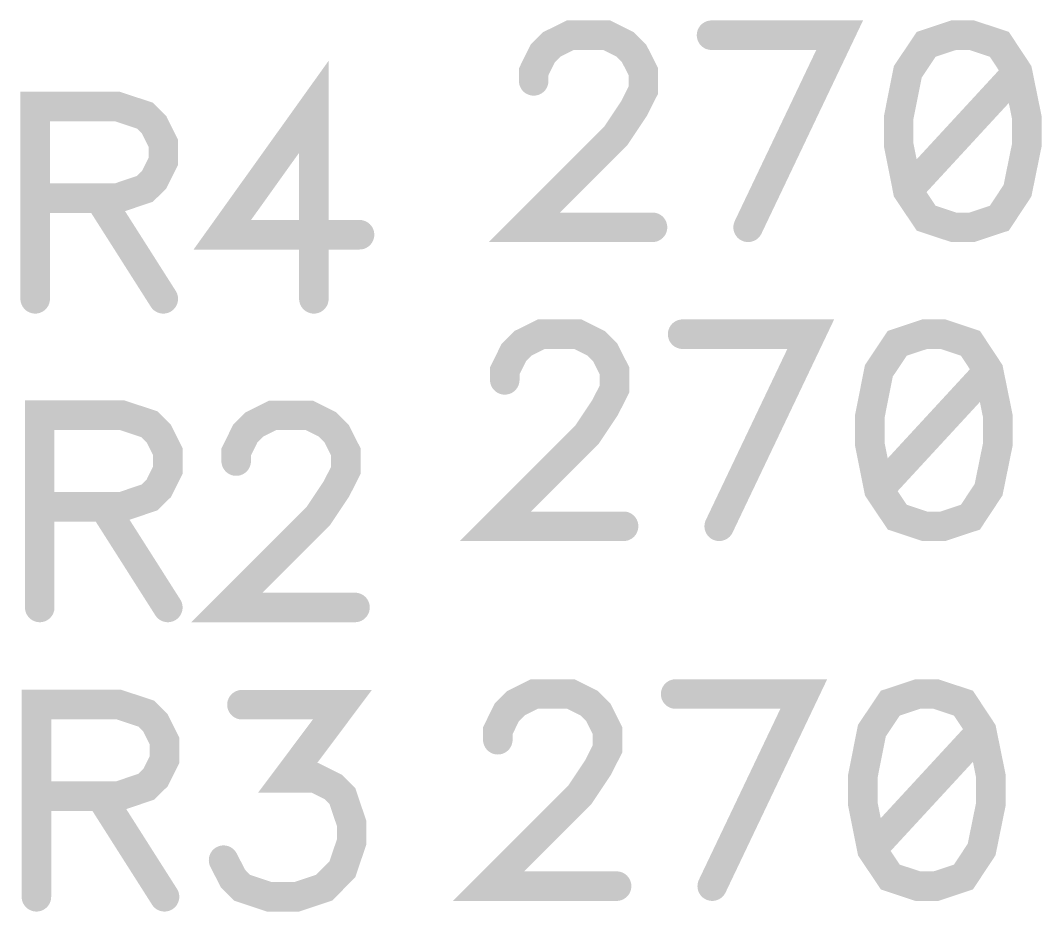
# Model space of a CAD drawing. Extents: x -121 to 151, y -197 to 34.
# Drawn here: x 11.32 to 18.1, y -9.81 to -3.89 of the extents above; entities that cross this region are included whole.
import ezdxf

# ---------------------------------------------------------------- set-up
doc = ezdxf.new("R2010")
doc.units = 0
doc.layers.add('Top_Silk', color=2, linetype='CONTINUOUS')

msp = doc.modelspace()

# ---------------------------------------------------------------- linework, layer by layer
at = {"layer": 'Top_Silk', "linetype": 'CONTINUOUS', "const_width": 0.1961}
for points in [[(14.73, -4.2953), (14.73, -4.235), (14.7904, -4.1128), (14.8507, -4.0525), (14.9729, -3.9921), (15.2157, -3.9921), (15.3365, -4.0525), (15.3968, -4.1128), (15.4586, -4.235), (15.4586, -4.3557), (15.3968, -4.4778), (15.2761, -4.6589), (14.6682, -5.2668), (15.519, -5.2668)], [(16.154, -5.2668), (16.7619, -3.9921), (15.9111, -3.9921)], [(17.519, -3.9921), (17.3365, -4.0525), (17.2144, -4.235), (17.154, -4.5382), (17.154, -4.7207), (17.2144, -5.0239), (17.3365, -5.2064), (17.519, -5.2668), (17.6398, -5.2668), (17.8223, -5.2064), (17.943, -5.0239), (18.0048, -4.7207), (18.0048, -4.5382), (17.943, -4.235), (17.8223, -4.0525), (17.6398, -3.9921), (17.519, -3.9921)], [(13.2703, -5.7415), (13.2703, -4.4668), (12.6624, -5.3161), (13.5735, -5.3161)], [(17.943, -4.235), (17.2144, -5.0239)], [(11.4195, -5.0732), (11.9656, -5.0732), (12.1481, -5.0115), (12.2099, -4.9511), (12.2702, -4.8304), (12.2702, -4.7082), (12.2099, -4.5875), (12.1481, -4.5257), (11.9656, -4.4654), (11.4195, -4.4654), (11.4195, -5.7415)], [(11.8449, -5.0732), (12.2702, -5.7415)], [(14.538, -6.2793), (14.538, -6.219), (14.5984, -6.0968), (14.6587, -6.0365), (14.7809, -5.9761), (15.0237, -5.9761), (15.1445, -6.0365), (15.2048, -6.0968), (15.2666, -6.219), (15.2666, -6.3397), (15.2048, -6.4618), (15.0841, -6.6429), (14.4762, -7.2508), (15.327, -7.2508)], [(15.962, -7.2508), (16.5699, -5.9761), (15.7191, -5.9761)], [(17.327, -5.9761), (17.1445, -6.0365), (17.0224, -6.219), (16.962, -6.5222), (16.962, -6.7047), (17.0224, -7.0079), (17.1445, -7.1904), (17.327, -7.2508), (17.4478, -7.2508), (17.6303, -7.1904), (17.751, -7.0079), (17.8128, -6.7047), (17.8128, -6.5222), (17.751, -6.219), (17.6303, -6.0365), (17.4478, -5.9761), (17.327, -5.9761)], [(17.751, -6.219), (17.0224, -7.0079)], [(11.4497, -7.1212), (11.9958, -7.1212), (12.1783, -7.0595), (12.2401, -6.9991), (12.3004, -6.8784), (12.3004, -6.7562), (12.2401, -6.6355), (12.1783, -6.5737), (11.9958, -6.5134), (11.4497, -6.5134), (11.4497, -7.7895)], [(12.7543, -6.818), (12.7543, -6.7577), (12.8147, -6.6355), (12.8751, -6.5752), (12.9972, -6.5148), (13.2401, -6.5148), (13.3608, -6.5752), (13.4212, -6.6355), (13.4829, -6.7577), (13.4829, -6.8784), (13.4212, -7.0005), (13.3004, -7.1816), (12.6926, -7.7895), (13.5433, -7.7895)], [(11.8751, -7.1212), (12.3004, -7.7895)], [(14.4917, -8.6673), (14.4917, -8.607), (14.5521, -8.4848), (14.6125, -8.4245), (14.7346, -8.3641), (14.9775, -8.3641), (15.0982, -8.4245), (15.1586, -8.4848), (15.2203, -8.607), (15.2203, -8.7277), (15.1586, -8.8498), (15.0378, -9.0309), (14.43, -9.6388), (15.2807, -9.6388)], [(15.9157, -9.6388), (16.5236, -8.3641), (15.6729, -8.3641)], [(17.2807, -8.3641), (17.0982, -8.4245), (16.9761, -8.607), (16.9157, -8.9102), (16.9157, -9.0927), (16.9761, -9.3959), (17.0982, -9.5784), (17.2807, -9.6388), (17.4015, -9.6388), (17.584, -9.5784), (17.7047, -9.3959), (17.7665, -9.0927), (17.7665, -8.9102), (17.7047, -8.607), (17.584, -8.4245), (17.4015, -8.3641), (17.2807, -8.3641)], [(11.4277, -9.0412), (11.9738, -9.0412), (12.1563, -8.9795), (12.2181, -8.9191), (12.2784, -8.7984), (12.2784, -8.6762), (12.2181, -8.5555), (12.1563, -8.4937), (11.9738, -8.4334), (11.4277, -8.4334), (11.4277, -9.7095)], [(12.7927, -8.4348), (13.4595, -8.4348), (13.0959, -8.9205), (13.2784, -8.9205), (13.3992, -8.9809), (13.4595, -9.0412), (13.5213, -9.2237), (13.5213, -9.3445), (13.4595, -9.527), (13.3388, -9.6491), (13.1563, -9.7095), (12.9738, -9.7095), (12.7927, -9.6491), (12.7323, -9.5873), (12.6706, -9.4666)], [(17.7047, -8.607), (16.9761, -9.3959)], [(11.8531, -9.0412), (12.2784, -9.7095)]]:
    msp.add_lwpolyline(points, dxfattribs=at)
at = {"layer": 'Top_Silk', "linetype": 'CONTINUOUS', "const_width": 0.098}
for points in [[(15.8621, -3.9921, 1), (15.9602, -3.9921, 1), (15.8621, -3.9921, 1)], [(17.47, -3.9921, 1), (17.568, -3.9921, 1), (17.47, -3.9921, 1)], [(14.681, -4.2953, 1), (14.779, -4.2953, 1), (14.681, -4.2953, 1)], [(17.894, -4.235, 1), (17.992, -4.235, 1), (17.894, -4.235, 1)], [(17.1654, -5.0239, 1), (17.2634, -5.0239, 1), (17.1654, -5.0239, 1)], [(11.3705, -5.0732, 1), (11.4685, -5.0732, 1), (11.3705, -5.0732, 1)], [(11.7959, -5.0732, 1), (11.8939, -5.0732, 1), (11.7959, -5.0732, 1)], [(13.5245, -5.3161, 1), (13.6225, -5.3161, 1), (13.5245, -5.3161, 1)], [(15.47, -5.2668, 1), (15.568, -5.2668, 1), (15.47, -5.2668, 1)], [(16.105, -5.2668, 1), (16.203, -5.2668, 1), (16.105, -5.2668, 1)], [(11.3705, -5.7415, 1), (11.4685, -5.7415, 1), (11.3705, -5.7415, 1)], [(12.2212, -5.7415, 1), (12.3193, -5.7415, 1), (12.2212, -5.7415, 1)], [(13.2212, -5.7415, 1), (13.3193, -5.7415, 1), (13.2212, -5.7415, 1)], [(15.6701, -5.9761, 1), (15.7682, -5.9761, 1), (15.6701, -5.9761, 1)], [(17.278, -5.9761, 1), (17.376, -5.9761, 1), (17.278, -5.9761, 1)], [(17.702, -6.219, 1), (17.8, -6.219, 1), (17.702, -6.219, 1)], [(14.489, -6.2793, 1), (14.587, -6.2793, 1), (14.489, -6.2793, 1)], [(12.7053, -6.818, 1), (12.8034, -6.818, 1), (12.7053, -6.818, 1)], [(16.9734, -7.0079, 1), (17.0714, -7.0079, 1), (16.9734, -7.0079, 1)], [(11.4007, -7.1212, 1), (11.4987, -7.1212, 1), (11.4007, -7.1212, 1)], [(11.826, -7.1212, 1), (11.9241, -7.1212, 1), (11.826, -7.1212, 1)], [(15.278, -7.2508, 1), (15.376, -7.2508, 1), (15.278, -7.2508, 1)], [(15.913, -7.2508, 1), (16.011, -7.2508, 1), (15.913, -7.2508, 1)], [(11.4007, -7.7895, 1), (11.4987, -7.7895, 1), (11.4007, -7.7895, 1)], [(12.2514, -7.7895, 1), (12.3494, -7.7895, 1), (12.2514, -7.7895, 1)], [(13.4943, -7.7895, 1), (13.5923, -7.7895, 1), (13.4943, -7.7895, 1)], [(15.6238, -8.3641, 1), (15.7219, -8.3641, 1), (15.6238, -8.3641, 1)], [(17.2317, -8.3641, 1), (17.3298, -8.3641, 1), (17.2317, -8.3641, 1)], [(12.7437, -8.4348, 1), (12.8417, -8.4348, 1), (12.7437, -8.4348, 1)], [(17.6557, -8.607, 1), (17.7537, -8.607, 1), (17.6557, -8.607, 1)], [(14.4427, -8.6673, 1), (14.5408, -8.6673, 1), (14.4427, -8.6673, 1)], [(11.3787, -9.0412, 1), (11.4767, -9.0412, 1), (11.3787, -9.0412, 1)], [(11.804, -9.0412, 1), (11.9021, -9.0412, 1), (11.804, -9.0412, 1)], [(16.9271, -9.3959, 1), (17.0251, -9.3959, 1), (16.9271, -9.3959, 1)], [(12.6216, -9.4666, 1), (12.7196, -9.4666, 1), (12.6216, -9.4666, 1)], [(15.2317, -9.6388, 1), (15.3297, -9.6388, 1), (15.2317, -9.6388, 1)], [(15.8667, -9.6388, 1), (15.9647, -9.6388, 1), (15.8667, -9.6388, 1)], [(11.3787, -9.7095, 1), (11.4767, -9.7095, 1), (11.3787, -9.7095, 1)], [(12.2294, -9.7095, 1), (12.3274, -9.7095, 1), (12.2294, -9.7095, 1)]]:
    msp.add_lwpolyline(points, format="xyb", dxfattribs=at)

doc.saveas('drawing.dxf')
